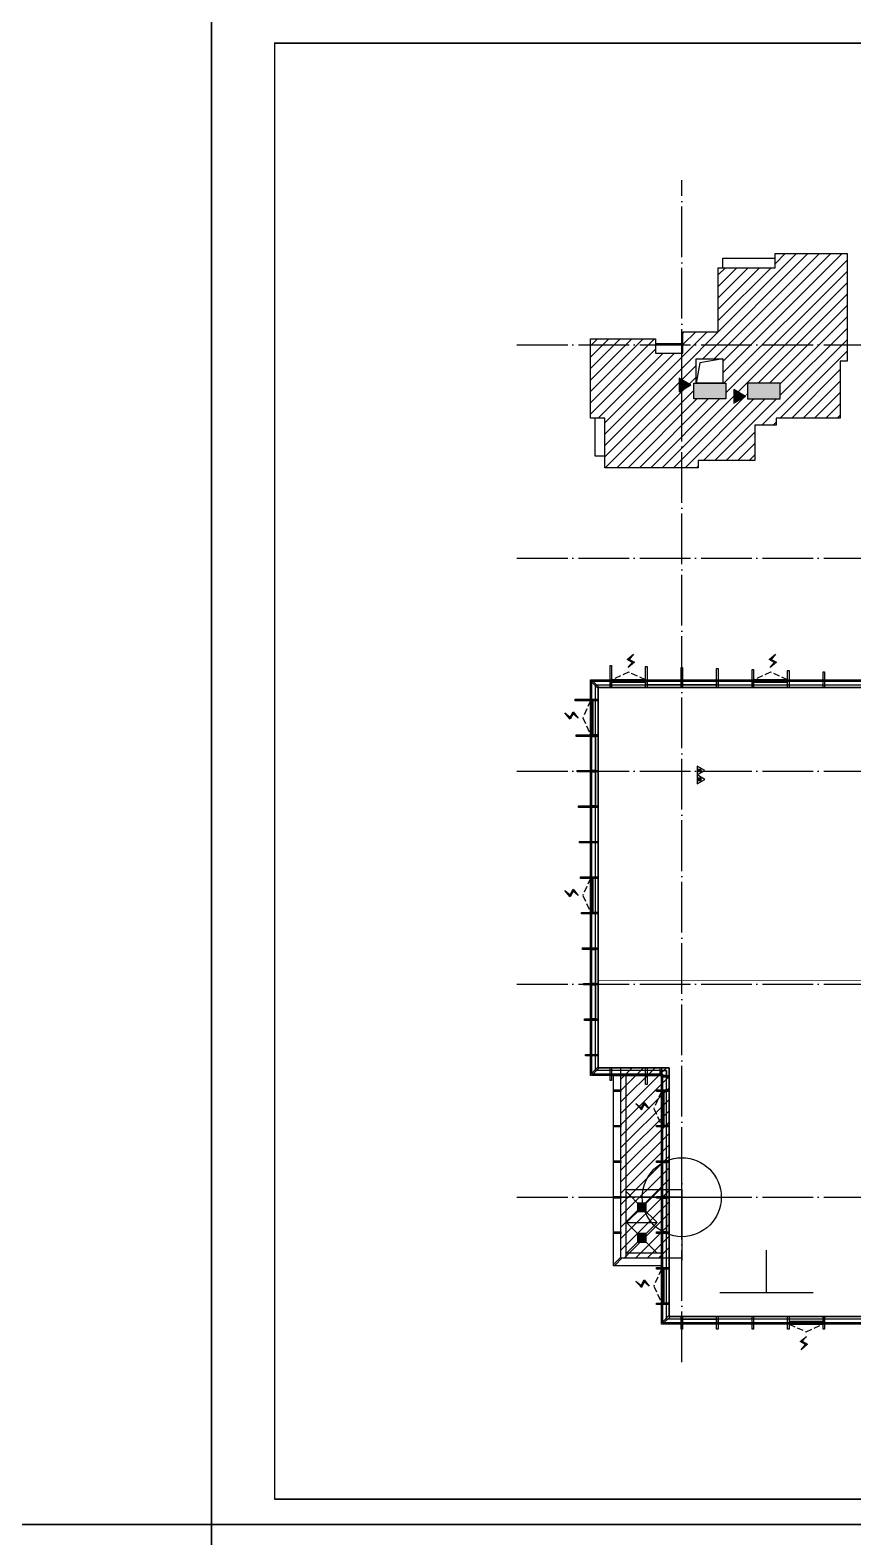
# Model space of a CAD drawing. Extents: x -186750 to 855523, y -12902 to 560425.
# Drawn here: x -25697 to 6745, y 46011 to 105411 of the extents above; entities that cross this region are included whole.
import ezdxf
from ezdxf.xclip import XClip

# ---------------------------------------------------------------- set-up
doc = ezdxf.new("R2010")
doc.units = 0
doc.header["$LTSCALE"] = 1000
doc.header["$MEASUREMENT"] = 0
doc.header["$XCLIPFRAME"] = 0
for name, pattern in [('10#楼幕墙$0$109-34 轴网$0$L1$0$$AUDIT_BAD_LTYPE1', [0]), ('10#楼幕墙$0$DASH', [0.35, 0.25, -0.1]), ('104-10 轴网$0$DOTE', [2.4200000000000004, 2, -0.2, 0.02, -0.2]), ('X-104 8#10#平面$0$109-34 轴网$0$L1$0$$AUDIT_BAD_LTYPE1', [0]), ('X-104 8#10#平面$0$DASH', [0.35, 0.25, -0.1])]:
    doc.linetypes.add(name, pattern=pattern)
for name, color, linetype, plot in [('10#楼幕墙$0$04-不打印_辅助线', 165, 'Continuous', False), ('10#楼幕墙$0$04-电动窗', 1, 'Continuous', False), ('X-104 8#10#平面$0$04-不打印_辅助线', 165, 'Continuous', False)]:
    doc.layers.add(name, color=color, linetype=linetype, plot=plot)
for name, color, linetype in [('10#楼幕墙$0$A-C_玻璃幕墙', 140, 'Continuous'), ('10#楼幕墙$0$A-C_窗b', 191, 'Continuous'), ('10#楼幕墙$0$A-O_屋面', 252, 'Continuous'), ('10#楼幕墙$1$A-TECH_结构', 21, 'Continuous'), ('104-10 轴网$0$A_AXIS-轴线', 252, '104-10 轴网$0$DOTE'), ('EQUIP_消防', 7, 'Continuous'), ('TWT_TEXT', 7, 'Continuous'), ('X-104 8#10#平面$0$05-填充_156', 156, 'Continuous'), ('X-104 8#10#平面$0$05-填充_天正', 26, 'Continuous'), ('X-104 8#10#平面$0$A-O_分水线', 127, 'Continuous'), ('X-104 8#10#平面$0$A-O_屋面', 201, 'Continuous'), ('X-104 8#10#平面$0$A-SUR_看线', 252, 'Continuous'), ('X-104 8#10#平面$0$A-TECH_结构', 252, 'Continuous'), ('X-104 8#10#平面$0$A_STR-砼柱', 51, 'Continuous'), ('X-104 8#10#平面$0$EH_石材', 116, 'Continuous')]:
    doc.layers.add(name, color=color, linetype=linetype)

# ---------------------------------------------------------------- blocks, each defined once
blk = doc.blocks.new('图框-A1')
for points, const_width in [([(5.684341886080801e-13, 0), (841.0000000000002, 0), (841.0000000000002, 594), (5.684341886080801e-13, 594)], 0.05), ([(765.9999999999966, 584), (25.00000000000045, 584), (25.00000000000045, 10), (766.0000000000002, 10)], 0.5)]:
    blk.add_lwpolyline(points, close=True, dxfattribs=dict(const_width=const_width))
at = {"const_width": 0.05}
blk.add_lwpolyline([(5.684341886080801e-13, 297), (2.000000000000568, 297)], dxfattribs=at)
blk = doc.blocks.new('104-8910 结构')
at = {"layer": 'Defpoints'}
blk.add_lwpolyline([(-19000, -118200), (61000, -118200.0000000002), (60999.99999999996, 41799.99999999983), (-19000, 41799.99999999996)], close=True, dxfattribs=at)
blk = doc.blocks.new('104-10 轴网')
at = {"layer": '104-10 轴网$0$A_AXIS-轴线', "linetype": '104-10 轴网$0$DOTE'}
for p, q in [((-5.093170329928398e-11, -6500.000000000015), (2.110027708113194e-10, 40100.00000000004)), ((8399.999999999949, -6500.000000000015), (8400.000000000211, 40100.00000000004)), ((16799.99999999992, -6500.000000000015), (16800.00000000021, 40100.00000000004)), ((25199.99999999992, -6500.000000000015), (25200.00000000021, 40100.00000000004)), ((33599.99999999995, -6500.000000000015), (33600.00000000021, 40100.00000000004)), ((41999.99999999995, -6500.000000000015), (42000.00000000021, 40100.00000000004)), ((120429.5977508623, 40099.99999999988), (120429.5977508621, -6500.000000000178)), ((128829.5977508623, 40099.99999999988), (128829.5977508621, -6500.000000000186)), ((137229.5977508624, 40099.99999999987), (137229.5977508621, -6500.000000000186)), ((145629.5977508624, 40099.99999999987), (145629.5977508621, -6500.000000000186)), ((154029.5977508624, 40099.99999999987), (154029.5977508621, -6500.000000000186)), ((162429.5977508624, 40099.99999999987), (162429.5977508621, -6500.000000000186)), ((-6500.000000000022, 33599.99999999999), (48500.00000000018, 33600.00000000004)), ((168929.5977508623, 33599.99999999987), (113929.5977508621, 33599.99999999983)), ((-6500.000000000022, 25199.99999999999), (48500.00000000018, 25200.00000000004)), ((168929.5977508623, 25199.99999999987), (113929.5977508621, 25199.99999999982)), ((-6500.000000000022, 16799.99999999999), (48500.00000000018, 16800.00000000004)), ((168929.5977508623, 16799.99999999987), (113929.5977508621, 16799.99999999982)), ((-6500.000000000022, 8399.999999999985), (48500.00000000018, 8400.000000000044)), ((168929.5977508623, 8399.999999999873), (113929.5977508621, 8399.999999999822)), ((-6500.000000000022, -1.477928890381008e-11), (48500.00000000018, 4.342837200965732e-11)), ((168929.5977508623, -1.2732925824821e-10), (113929.5977508621, -1.782609615474939e-10))]:
    blk.add_line(p, q, dxfattribs=at)
at = {"layer": 'Defpoints'}
for points in [[(-16049.99999999992, 45500.00000000001), (58050.00000000011, 45499.99999999999), (58050.00000000011, -11900.00000000001), (-16049.99999999998, -11899.99999999996)], [(104379.5977508624, 45500.00000000001), (178479.5977508625, 45499.99999999999), (178479.5977508625, -11900.00000000001), (104379.5977508624, -11899.99999999996)]]:
    blk.add_lwpolyline(points, close=True, dxfattribs=at)
blk = doc.blocks.new('X-104 8#10#平面$0$rhyseuyi')
at = {"layer": 'X-104 8#10#平面$0$04-不打印_辅助线', "linetype": 'X-104 8#10#平面$0$109-34 轴网$0$L1$0$$AUDIT_BAD_LTYPE1'}
h = blk.add_hatch(dxfattribs=at)
h.set_pattern_fill('ANSI31', color=256, scale=200)
h.set_pattern_definition([(45, (0, 0), (-224.5064030267288, 224.5064030267288), [])])
h.paths.add_polyline_path([(-2400.000000000087, 64499.99999402484), (-499.9999999999418, 64499.99999402484), (-499.9999999999418, 56999.99999995515), (-2400.000000000087, 56999.99999995515)])
blk.add_lwpolyline([(-2400.000000000146, 64499.99999402495), (-500, 64499.99999402495), (-500, 56999.99999995527), (-2400.000000000146, 56999.99999995527)], close=True, dxfattribs=at)
at = {"layer": 'X-104 8#10#平面$0$A-TECH_结构', "linetype": 'X-104 8#10#平面$0$109-34 轴网$0$L1$0$$AUDIT_BAD_LTYPE1'}
blk.add_lwpolyline([(-500, 64499.99998456433), (-500, 54700.00000000009), (17300, 54700.00000000009), (17300, 56100.00000000009), (28500, 56100.00000000009), (28500, 63100.00000000009), (34100, 63100.00000000009), (34100, 64500.00000000009), (45299.99999999999, 64500.00000000009), (45299.99999999999, 75700.00000000009), (46699.99999999999, 75700.00000000009), (46699.99999999999, 96300.00000000009), (33100, 96300.00000000009), (33100, 93500.00000000009), (21900, 93500.00000000009), (21900, 80900.00000000009), (14900.00000000029, 80900.00000000009), (14900.00000000419, 76699.99998604327), (8900.000000004307, 76699.99998604327), (8900.000000000407, 79500.0000000001), (-3300, 79500.00000000009), (-3300, 64499.9999985063)], close=True, dxfattribs=at)
blk.add_lwpolyline([(-500, 56999.99999995527), (-2400.000000000116, 56999.99999995527), (-2400.000000000146, 64499.99999402496)], dxfattribs=at)
blk = doc.blocks.new('10#楼幕墙$0$2')
at = {"linetype": '10#楼幕墙$0$109-34 轴网$0$L1$0$$AUDIT_BAD_LTYPE1'}
for points in [[(-199772.2420019889, 234015.7524743264), (-199772.2420019889, 236514.4760455291)], [(-199772.2420019889, 234015.7524743264), (-202270.9655731916, 234015.7524743264)], [(-199772.2420019889, 234015.7524743264), (-199772.2420019889, 231517.0289031237)], [(-199772.2420019889, 234015.7524743264), (-197273.5184307862, 234015.7524743264)]]:
    blk.add_lwpolyline(points, dxfattribs=at)
blk.add_circle((-199772.2420019889, 234015.7524743264), 1556.811371132266)
blk = doc.blocks.new('10#楼幕墙$0$ii')
blk.add_lwpolyline([(-1339.999257087533, -5.379672802519053e-05), (0.0007429124671034515, -5.379672802519053e-05), (0.0007429124671034515, -150.000053796728), (-1339.999257087533, -150.000053796728)], close=True)
blk = doc.blocks.new('10#楼幕墙$0$$TCHSYS$WIN2D')
for p, q in [((-0.5, 0.5), (0.5, 0.5)), ((-0.5, 0.5), (-0.4999999999999999, -0.5)), ((0.5, 0.5), (0.4999999999999998, -0.5)), ((0.5, 0.1666666666666666), (-0.5, 0.1666666666666666)), ((0.5, -0.1666666666666667), (-0.5, -0.1666666666666667)), ((-0.4999999999999999, -0.5), (0.5, -0.5))]:
    blk.add_line(p, q)
blk = doc.blocks.new('10#楼幕墙$0$开启扇')
at = {"layer": '10#楼幕墙$0$04-电动窗'}
h = blk.add_hatch(color=1, dxfattribs=at)
h.dxf.hatch_style = 1
h.paths.add_polyline_path([(680.5562354524154, 539.9632903847669), (509.7987490945379, 728.6290481947071), (726.3024437201093, 845.9672921814199), (478.2154791858056, 1065.595502953947), (646.9190324007068, 855.8806169162563), (430.4153377751354, 738.5423729295435)])
at = {"linetype": '10#楼幕墙$0$DASH'}
blk.add_lwpolyline([(0, 49.99999999714782), (670, 349.9999999971478), (1340, 49.99999999714782)], dxfattribs=at)
at = {"layer": '10#楼幕墙$0$04-电动窗', "color": 1}
blk.add_lwpolyline([(680.5562354524154, 539.9632903847669), (509.7987490945379, 728.6290481947071), (726.3024437201093, 845.9672921814199), (478.2154791858056, 1065.595502953947), (646.9190324007068, 855.8806169162563), (430.4153377751354, 738.5423729295435), (680.5562354524154, 539.9632903847669)], close=True, dxfattribs=at)
at = {"xscale": -1340, "yscale": 300, "zscale": 1340, "rotation": 180}
blk.add_blockref('10#楼幕墙$0$$TCHSYS$WIN2D', (670, -100), dxfattribs=at)
blk = doc.blocks.new('10#楼幕墙$0$A$C13E80662')
for points in [[(150.0005130732898, 150.2641038001748), (150.0005130732898, 200.2641038001238), (0.0005130732897669077, 200.2641038001238), (0.0005130732897669077, 0.2641038001238485), (150.0005130732898, 0.2641038001238485)], [(150.0005130732898, 0.2641038001747802), (200.0005130733043, 0.2641038001747802), (200.0005130733043, 150.2641038001748), (150.0005130732898, 150.2641038001748)]]:
    blk.add_lwpolyline(points)
blk = doc.blocks.new('10#楼幕墙')
at = {"layer": '10#楼幕墙$0$04-不打印_辅助线'}
for points in [[(-18549.99999999994, 46500.00000000001), (65550.00000000006, 46500.00000000001), (65550.00000000006, 105900), (-18549.99999999994, 105900)], [(-18549.99999999994, -12899.99999999999), (65550.00000000006, -12899.99999999999), (65550.00000000006, 46500.00000000001), (-18549.99999999994, 46500.00000000001)]]:
    blk.add_lwpolyline(points, close=True, dxfattribs=at)
at = {"layer": '10#楼幕墙$0$A-C_玻璃幕墙'}
for points in [[(45600.00000000006, 64200.00000000003), (34400.00000000006, 64200.00000000003), (34400.00000000006, 62800.00000000003), (28800.00000000006, 62800.00000000003), (28800.00000000006, 55800.00000000001), (17600.00000000006, 55800.00000000001), (17600.00000000006, 54400.00000000001), (-799.9999999999418, 54400.00000000001), (-799.9999999999418, 64200.00000000003), (-3599.999999999942, 64200.00000000003), (-3599.999999999942, 79800.00000000003), (9200.000000000058, 79800.00000000003), (9200.000000000058, 77000.00000000003), (14600.00000000006, 77000.00000000003), (14600.00000000006, 81200.00000000003), (21600.00000000006, 81200.00000000003), (21600.00000000006, 93800.00000000003), (32800.00000000006, 93800.00000000003), (32800.00000000006, 96600.00000000003), (47000.00000000006, 96600.00000000003), (47000.00000000006, 75400.00000000003), (45600.00000000006, 75400.00000000003)], [(45550.00000000006, 64250.00000000003), (34350.00000000006, 64250.00000000003), (34350.00000000006, 62850.00000000003), (28750.00000000006, 62850.00000000003), (28750.00000000006, 55850.00000000001), (17550.00000000006, 55850.00000000001), (17550.00000000006, 54450.00000000001), (-749.9999999999418, 54450.00000000001), (-749.9999999999418, 64250.00000000003), (-3549.999999999942, 64250.00000000003), (-3549.999999999942, 79750.00000000003), (9150.000000000058, 79750.00000000003), (9150.000000000058, 76950.00000000003), (14650.00000000006, 76950.00000000003), (14650.00000000006, 81150.00000000003), (21650.00000000006, 81150.00000000003), (21650.00000000006, 93750.00000000003), (32850.00000000006, 93750.00000000003), (32850.00000000006, 96550.00000000003), (46950.00000000006, 96550.00000000003), (46950.00000000006, 75450.00000000003), (45550.00000000006, 75450.00000000003)], [(45400.00000000006, 64400.00000000003), (34200.00000000006, 64400.00000000003), (34200.00000000006, 63000.00000000003), (28600.00000000006, 63000.00000000003), (28600.00000000006, 56000.00000000001), (17400.00000000006, 56000.00000000001), (17400.00000000006, 54600.00000000001), (-599.9999999999418, 54600.00000000001), (-599.9999999999418, 64400.00000000003), (-3399.999999999942, 64400.00000000003), (-3399.999999999942, 79600.00000000003), (9000.000000000058, 79600.00000000003), (9000.000000000058, 76800.00000000003), (14800.00000000006, 76800.00000000003), (14800.00000000006, 81000.00000000003), (21800.00000000006, 81000.00000000003), (21800.00000000006, 93600.00000000003), (33000.00000000006, 93600.00000000003), (33000.00000000006, 96400.00000000003), (46800.00000000006, 96400.00000000003), (46800.00000000006, 75600.00000000003), (45400.00000000006, 75600.00000000003)], [(-2770, 79499.9999860558), (-2830, 79499.9999860558), (-2829.999999999942, 80359.99998604451), (-2769.999999999942, 80359.99998604451)], [(-1370, 79499.9999860558), (-1430, 79499.9999860558), (-1429.999999999942, 80319.99998604451), (-1369.999999999942, 80319.99998604451)], [(30, 79499.9999860558), (-30, 79499.9999860558), (-29.99999999976717, 80279.99998604451), (30.00000000023283, 80279.99998604451)], [(1430, 79499.9999860558), (1370, 79499.9999860558), (1370.000000000058, 80239.99998604451), (1430.000000000058, 80239.99998604451)], [(2830, 79499.9999860558), (2770, 79499.9999860558), (2770, 80199.99998604445), (2830, 80199.99998604445)], [(-3571.213203435531, 79728.78679656444), (-3528.786796564294, 79771.21320343562), (-3278.786796564294, 79521.21320343562), (-3321.213203435473, 79478.78679656444)], [(4230, 79499.9999860558), (4170, 79499.9999860558), (4170.000000000058, 80159.9999860444), (4230.000000000058, 80159.9999860444)], [(5630, 79499.9999860558), (5570, 79499.9999860558), (5570, 80119.99998604445), (5630, 80119.99998604445)], [(-3299.999999998021, 79029.99998604346), (-3299.999999998021, 78969.99998604346), (-4199.9999999961, 78969.99998604346), (-4199.9999999961, 79029.99998604346)], [(-3299.999999998021, 77629.99998604346), (-3299.999999998021, 77569.99998604346), (-4159.9999999961, 77569.99998604346), (-4159.9999999961, 77629.99998604346)], [(-3299.999999998021, 76229.99998604346), (-3299.999999998021, 76169.99998604346), (-4119.9999999961, 76169.99998604346), (-4119.9999999961, 76229.99998604346)], [(-3299.999999998021, 74829.99998604346), (-3299.999999998021, 74769.99998604346), (-4079.9999999961, 74769.99998606826), (-4079.9999999961, 74829.99998606826)], [(-3299.999999998021, 73429.99998604346), (-3299.999999998021, 73369.99998604346), (-4039.999999996158, 73369.99998604346), (-4039.999999996158, 73429.99998604346)], [(-3299.999999998021, 72029.99998604346), (-3299.999999998021, 71969.99998604346), (-3999.999999996158, 71969.9999860682), (-3999.999999996158, 72029.9999860682)], [(-3299.999999998021, 70629.99998604346), (-3299.999999998021, 70569.99998604346), (-3959.999999996158, 70569.9999860682), (-3959.999999996158, 70629.9999860682)], [(-3299.999999998021, 69229.99998604346), (-3299.999999998021, 69169.99998604346), (-3919.999999996158, 69169.99998604346), (-3919.999999996158, 69229.99998604346)], [(-3299.999999998021, 67829.99998604346), (-3299.999999998021, 67769.99998604346), (-3879.999999996158, 67769.99998604346), (-3879.999999996158, 67829.99998604346)], [(-3299.999999996158, 66429.99998606814), (-3299.999999996158, 66369.99998606814), (-3839.999999996217, 66369.9999860682), (-3839.999999996217, 66429.9999860682)], [(-3299.999999996217, 65029.9999860682), (-3299.999999996217, 64969.9999860682), (-3799.999999996217, 64969.9999860682), (-3799.999999996217, 65029.9999860682)], [(-3278.868567902187, 64478.86858185913), (-3321.294974773424, 64521.29498873031), (-3550.081771337835, 64292.50819216584), (-3507.655364466656, 64250.08178529466)], [(-2769.999999691383, 63999.99998605807), (-2829.999999691383, 63999.99998605807), (-2829.999999843247, 64499.99998605569), (-2769.999999843247, 64499.99998605569)], [(-1369.999999843247, 63849.99998605801), (-1429.999999843247, 63849.99998605801), (-1429.999999843247, 64499.99998605569), (-1369.999999843247, 64499.99998605569)], [(-799.9999999999345, 64200.00000000003), (-859.9999999999636, 64200.00000000006), (-859.9999999999345, 64500.00000000006), (-799.9999999999345, 64500.00000000009)], [(-799.9999999999636, 64140), (-799.9999999999345, 64200.00000000003), (-499.9999999999347, 64200), (-499.9999999999347, 64140)], [(-2399.999999995984, 63629.99998604335), (-2399.999999995984, 63569.99998604335), (-2699.999999995402, 63569.99998604335), (-2699.999999995402, 63629.99998604335)], [(-499.9999999950523, 63629.99998604335), (-499.9999999950523, 63569.99998604335), (-999.9999999959837, 63569.99998604335), (-999.9999999959837, 63629.99998604335)], [(-2399.999999995984, 62229.99998604335), (-2399.999999995984, 62169.99998604335), (-2699.999999995402, 62169.99998604335), (-2699.999999995402, 62229.99998604335)], [(-499.9999999950523, 62229.99998604335), (-499.9999999950523, 62169.99998604335), (-999.9999999959837, 62169.99998604247), (-999.9999999959837, 62229.99998604247)], [(-2399.999999995984, 60829.99998604335), (-2399.999999995984, 60769.99998604335), (-2699.999999995402, 60769.99998604335), (-2699.999999995402, 60829.99998604335)], [(-499.9999999950523, 60829.99998604335), (-499.9999999950523, 60769.99998604335), (-999.9999999959837, 60769.99998604253), (-999.9999999959837, 60829.99998604253)], [(-2399.999999995984, 59429.99998604335), (-2399.999999995984, 59369.99998604335), (-2699.999999995402, 59369.99998604335), (-2699.999999995402, 59429.99998604335)], [(-499.9999999950523, 59429.99998604335), (-499.9999999950523, 59369.99998604335), (-999.9999999959837, 59369.99998604253), (-999.9999999959837, 59429.99998604253)], [(-2399.999999995984, 58029.99998604335), (-2399.999999995984, 57969.99998604335), (-2699.999999995402, 57969.99998604335), (-2699.999999995402, 58029.99998604335)], [(-499.9999999950523, 58029.99998604335), (-499.9999999950523, 57969.99998604335), (-999.9999999959837, 57969.99998604253), (-999.9999999959837, 58029.99998604253)], [(-2650, 56792.42640687119), (-2607.573593128764, 56750.00000000001), (-2378.786796564353, 56978.78679656443), (-2421.213203435531, 57021.2132034356)], [(-499.9999999950523, 56629.99998604335), (-499.9999999950523, 56569.99998604335), (-999.9999999960419, 56569.99998604335), (-999.9999999960419, 56629.99998604335)], [(-499.9999999950523, 55229.99998604335), (-499.9999999950523, 55169.99998604335), (-999.9999999960419, 55169.99998604335), (-999.9999999960419, 55229.99998604335)], [(-478.8685679021874, 54678.86858185913), (-521.2949747734237, 54721.29498873031), (-750.0817713378347, 54492.50819216584), (-707.6553644666565, 54450.08178529466)], [(30.00000000419095, 54199.9999860434), (-29.99999999580905, 54199.9999860434), (-29.99999999580905, 54699.99998604451), (30.00000000419095, 54699.99998604451)], [(1430.000000004191, 54199.9999860434), (1370.000000004191, 54199.9999860434), (1370.000000004191, 54699.99998604451), (1430.000000004191, 54699.99998604451)], [(2830.000000004191, 54199.9999860434), (2770.000000004191, 54199.9999860434), (2770.000000004191, 54699.99998604451), (2830.000000004191, 54699.99998604451)], [(4230.000000004191, 54199.9999860434), (4170.000000004191, 54199.9999860434), (4170.000000004191, 54699.99998604451), (4230.000000004191, 54699.99998604451)], [(5630.000000004191, 54199.9999860434), (5570.000000004191, 54199.9999860434), (5570.000000004191, 54699.99998604451), (5630.000000004191, 54699.99998604451)]]:
    blk.add_lwpolyline(points, close=True, dxfattribs=at)
at = {"layer": '10#楼幕墙$0$A-O_屋面'}
for points in [[(-799.9999999961001, 56699.99998604345), (-2699.999999995867, 56699.99998604345), (-2699.99999984313, 64199.99998605813)], [(-799.9999999961001, 56999.99998604345), (-2399.999999995867, 56999.99998604345), (-2399.99999984313, 64199.99998605813)], [(-799.9999999961001, 57199.99998604345), (-2199.999999995362, 57199.99998604345), (-2199.99999984313, 64199.99998605763)]]:
    blk.add_lwpolyline(points, dxfattribs=at)
at = {"layer": '10#楼幕墙$1$A-TECH_结构'}
blk.add_lwpolyline([(45300.00000000006, 64500.00000000003), (34100.00000000006, 64500.00000000003), (34100.00000000006, 63100.00000000003), (28500.00000000006, 63100.00000000003), (28500.00000000006, 56100.00000000001), (17300.00000000006, 56100.00000000001), (17300.00000000006, 54700.00000000001), (-499.9999999999418, 54700.00000000001), (-499.9999999999418, 64500.00000000003), (-3299.999999999942, 64500.00000000003), (-3299.999999999942, 79500.00000000003), (8900.000000000058, 79500.00000000003), (8900.000000000058, 76700.00000000003), (14900.00000000006, 76700.00000000003), (14900.00000000006, 80900.00000000003), (21900.00000000006, 80900.00000000003), (21900.00000000006, 93500.00000000003), (33100.00000000006, 93500.00000000003), (33100.00000000006, 96300.00000000003), (46700.00000000006, 96300.00000000003), (46700.00000000006, 75700.00000000003), (45300.00000000006, 75700.00000000003)], close=True, dxfattribs=at)
at = {"layer": '10#楼幕墙$0$04-不打印_辅助线'}
blk.add_blockref('10#楼幕墙$0$2', (199772.242001989, -174615.7524743264), dxfattribs=at)
at = {"layer": '10#楼幕墙$0$A-C_玻璃幕墙', "linetype": '10#楼幕墙$0$109-34 轴网$0$L1$0$$AUDIT_BAD_LTYPE1', "xscale": -1}
for p in [(-1430, 79749.99998605213), (4170.000000000058, 79749.99998605173)]:
    blk.add_blockref('10#楼幕墙$0$开启扇', p, dxfattribs=at)
at = {"layer": '10#楼幕墙$0$A-C_玻璃幕墙'}
for p in [(-30.00000000005821, 79749.99998605173), (1369.999999999942, 79749.99998605173)]:
    blk.add_blockref('10#楼幕墙$0$ii', p, dxfattribs=at)
at = {"layer": '10#楼幕墙$0$A-C_玻璃幕墙', "linetype": '10#楼幕墙$0$109-34 轴网$0$L1$0$$AUDIT_BAD_LTYPE1', "xscale": -1, "rotation": 90}
for p in [(-3549.999999998021, 78969.99998604346), (-750.0000001209555, 63569.99998603869), (-750.0000001209555, 56569.99998604335)]:
    blk.add_blockref('10#楼幕墙$0$开启扇', p, dxfattribs=at)
at = {"layer": '10#楼幕墙$0$A-C_玻璃幕墙'}
for p, rotation in [((-3549.999999995984, 77569.9999860434), 90), ((-3549.999999995984, 76169.9999860434), 90), ((-3549.999999995984, 69169.9999860434), 90), ((-3550.000000115018, 67769.9999860434), 90), ((-749.9999999960419, 60769.99998604335), 90), ((-749.9999999960419, 59369.99998604335), 90), ((30.00000000413274, 54449.99998604352), 180)]:
    blk.add_blockref('10#楼幕墙$0$ii', p, dxfattribs=dict(at, rotation=rotation))
at = {"layer": '10#楼幕墙$0$A-C_玻璃幕墙', "xscale": -1, "rotation": 90}
blk.add_blockref('10#楼幕墙$0$A$C13E80662', (-599.735896199818, 64400.00051307332), dxfattribs=at)
at = {"layer": '10#楼幕墙$0$A-C_窗b', "color": 4, "linetype": '10#楼幕墙$0$109-34 轴网$0$L1$0$$AUDIT_BAD_LTYPE1', "xscale": -1}
for p, rotation in [((-3550.00000004546, 71969.99998605231), 90), ((4230.000000004191, 54449.99998604346), 180)]:
    blk.add_blockref('10#楼幕墙$0$开启扇', p, dxfattribs=dict(at, rotation=rotation))
blk = doc.blocks.new('X-104 8#10#平面$0$jtkjuyriuy')
h = blk.add_hatch()
h.set_pattern_fill('ANSI31', color=8, scale=30, angle=45)
h.set_pattern_definition([(90, (0, 0), (-47.625, 1.06581410364015e-14), [])])
h.paths.add_polyline_path([(-138, 138), (138, 138), (138, -138), (-138, -138)])
for points in [[(-168, 168), (168, 168), (168, -168), (-168, -168)], [(-138, 138), (138, 138), (138, -138), (-138, -138)]]:
    blk.add_lwpolyline(points, close=True)
at = {"layer": 'X-104 8#10#平面$0$04-不打印_辅助线'}
for p, q in [((-168, 0), (168, 0)), ((0, 168), (0, -168))]:
    blk.add_line(p, q, dxfattribs=at)
blk = doc.blocks.new('X-104 8#10#平面$0$gfdsaewqe')
h = blk.add_hatch(color=4)
h.dxf.hatch_style = 1
h.paths.add_polyline_path([(0, 0), (-2071.784875869751, 1196.145555734634), (-2071.784875869751, -1196.145555734634)])
at = {"color": 4}
blk.add_lwpolyline([(0, 0), (-2071.784875869751, 1196.145555734634), (-2071.784875869751, -1196.145555734634)], close=True, dxfattribs=at)
blk = doc.blocks.new('X-104 8#10#平面')
at = {"layer": 'X-104 8#10#平面$0$05-填充_156'}
h = blk.add_hatch(dxfattribs=at)
h.set_pattern_fill('ANSI31', color=256, scale=200)
h.set_pattern_definition([(45, (-53834.58057378809, 172943.1027075262), (-224.5064030267288, 224.5064030267288), [])])
h.paths.add_polyline_path([(6519.999999973468, 93519.99998611126), (6519.99999997333, 96599.99998612826), (3679.999999973905, 96599.99998612823), (3679.999999973905, 96039.99998611126), (1439.999999973446, 96039.99998611126), (1439.999999973446, 93519.99998611123), (39.99999997344639, 93519.99998611126), (39.99999997344639, 92679.99998611123), (-1040.000000026554, 92679.99998611126), (-1040.000000026554, 93239.99998611373), (-3600.000000026554, 93239.99998611373), (-3599.999999996016, 90119.9999861142), (-3039.999999996038, 90119.9999861142), (-3040.000000026583, 88159.99998611129), (639.9999999734246, 88159.99998611126), (639.9999999734246, 88439.99998611126), (2879.999999973425, 88439.99998611126), (2879.999999973425, 89839.99998611126), (3719.999999987271, 89839.99998611126), (3719.999999987271, 90119.99998611126), (6239.999999967698, 90119.99998610462), (6239.99999996772, 92359.99998611123), (6519.999999973468, 92359.99998611123)])
h.paths.add_polyline_path([(1620.00002962397, 92450.00020449125), (1620.00002962397, 91489.99999047942), (1729.999999972202, 91489.99999047942), (1729.999999972202, 90869.99999047843), (479.9999999732718, 90869.99999047843), (479.9999999732718, 91489.99999047942), (559.9999999735992, 91489.99999047942), (559.9999999735992, 92450.00020449125)], flags=16)
h.paths.add_polyline_path([(2589.999995283328, 91489.99999047843), (3880.00000048953, 91489.99999047843), (3880.00000048953, 90869.99998636842), (2589.999995283328, 90869.99998636842)], flags=16)
h.paths.add_polyline_path([(2525.719383613206, 91212.49223797719), (2554.383931243912, 90944.55563349264), (2525.719383613206, 90676.61902900808)], flags=16)
h.paths.add_polyline_path([(392.7097377219507, 91397.42792768251), (392.7097377219507, 91129.49132319796), (392.7097377219507, 91665.36453216706)], flags=16)
at = {"layer": 'X-104 8#10#平面$0$05-填充_天正'}
h = blk.add_hatch(color=256, dxfattribs=at)
h.dxf.hatch_style = 1
h.paths.add_polyline_path([(479.9999999732718, 91489.99999047942), (1729.999999972202, 91489.99999047942), (1729.999999972202, 90869.99999047843), (479.9999999732718, 90869.99999047843)])
h = blk.add_hatch(color=256, dxfattribs=at)
h.dxf.hatch_style = 1
h.paths.add_polyline_path([(2589.999995283328, 90869.99998636842), (3880.00000048953, 90869.99998636842), (3880.00000048953, 91489.99999047843), (2589.999995283328, 91489.99999047843)])
at = {"linetype": 'X-104 8#10#平面$0$109-34 轴网$0$L1$0$$AUDIT_BAD_LTYPE1'}
for points in [[(65550, 105900), (65550, 46500.00000000003), (-18550.00000000001, 46500.00000000006), (-18550.00000000001, 105900)], [(65550, 46500.00000000003), (65550, -12899.99999999997), (-18550.00000000001, -12899.99999999994), (-18550.00000000001, 46500.00000000003)]]:
    blk.add_lwpolyline(points, close=True, dxfattribs=at)
at = {"layer": 'X-104 8#10#平面$0$04-不打印_辅助线'}
for points in [[(-102649.9999999999, 46500.00000000003), (-18549.99999999996, 46500.00000000003), (-18549.99999999996, 105900), (-102649.9999999999, 105900)], [(-2699.9999999959, 56699.99998604342), (-2699.99999984321, 64199.99998605803), (-799.9999998434432, 64199.99998605803), (-799.9999999961328, 56699.99998604342)], [(-102649.9999999999, -12899.99999999997), (-18549.99999999996, -12899.99999999997), (-18549.99999999996, 46500.00000000003), (-102649.9999999999, 46500.00000000003)]]:
    blk.add_lwpolyline(points, close=True, dxfattribs=at)
at = {"layer": 'X-104 8#10#平面$0$04-不打印_辅助线', "linetype": 'X-104 8#10#平面$0$109-34 轴网$0$L1$0$$AUDIT_BAD_LTYPE1'}
blk.add_lwpolyline([(-2199.999999999571, 59699.99997209985), (-9.094947017729282e-11, 59699.99997209985), (-9.094947017729282e-11, 57000.00000000006), (-2199.999999999571, 57000.00000000006)], close=True, dxfattribs=at)
at = {"layer": 'X-104 8#10#平面$0$A-O_分水线'}
for p, q in [((-1576.89863821683, 59000.00000000007), (-2199.999999942665, 59623.10136172595)), ((-1576.898638216888, 59000.00000000013), (-799.9999999999418, 59776.89863821708)), ((-2176.898638216859, 58400.00000000015), (-976.8986382168878, 58400.00000000015))]:
    blk.add_line(p, q, dxfattribs=at)
for points in [[(-1576.89863821683, 59000.00000000019), (-2176.898638216859, 58400.00000000015), (-1576.89863821683, 57800.00000000007)], [(-1576.89863821683, 59000.00000000007), (-976.8986382168878, 58400.00000000015), (-1576.898638216888, 57800.00000000013)], [(-1576.89863821683, 57800.00000000019), (-2176.89863821795, 57199.99999999904)], [(-1576.89863821683, 57800.00000000007), (-976.8986382157964, 57199.99999999904)]]:
    blk.add_lwpolyline(points, dxfattribs=at)
at = {"layer": 'X-104 8#10#平面$0$A-O_屋面'}
for points in [[(1619.999995523827, 96039.99998611126), (1619.999999973308, 96419.99998611114), (3679.999999739721, 96419.99998611114)], [(-1040.000000027187, 93059.99998611127), (39.99999997342456, 93059.99998611127)], [(1620.00002962397, 92450.00020449125), (716.3544187392108, 92294.8595084385), (560.0000296253675, 91490.0002116488)], [(-3040.000000026575, 88619.99998611127), (-3420.000000026546, 88619.99998611127), (-3419.999999996016, 90119.9999861142)], [(-799.9999999961328, 56699.99998604342), (-2699.9999999959, 56699.99998604342), (-2699.99999984321, 64199.99998605803)], [(-799.9999999961328, 56999.99998604342), (-2399.9999999959, 56999.99998604342), (-2399.99999984321, 64199.99998605803)]]:
    blk.add_lwpolyline(points, dxfattribs=at)
at = {"layer": 'X-104 8#10#平面$0$A-SUR_看线', "linetype": 'X-104 8#10#平面$0$DASH', "ltscale": 2, "const_width": 30}
blk.add_lwpolyline([(14699.99999996984, 67950.00000787913), (-3299.999999997537, 67949.99999392261)], dxfattribs=at)
at = {"layer": 'X-104 8#10#平面$0$A_STR-砼柱'}
for points in [[(6239.999999967698, 90119.99998610462), (3719.999999987271, 90119.99998611126), (3719.999999987271, 89839.99998611126), (2879.999999973425, 89839.99998611126), (2879.999999973425, 88439.99998611126), (639.9999999734246, 88439.99998611126), (639.9999999734246, 88159.99998611126), (-3040.000000026583, 88159.99998611129), (-3039.999999996038, 90119.9999861142), (-3599.999999996016, 90119.9999861142), (-3600.000000026554, 93239.99998611373), (-1040.000000026554, 93239.99998611373), (-1040.000000026554, 92679.99998611126), (39.99999997344639, 92679.99998611123), (39.99999997344639, 93519.99998611126), (1439.999999973446, 93519.99998611123), (1439.999999973446, 96039.99998611126), (3679.999999973905, 96039.99998611126), (3679.999999973905, 96599.99998612823), (6519.99999997333, 96599.99998612826), (6519.99999997333, 93519.99998611126), (6519.999999973468, 93519.99998611126), (6519.999999973468, 92359.99998611123), (6239.99999996772, 92359.99998611123)], [(560.0000296253675, 92450.00020449125), (1620.00002962397, 92450.00020449125), (1620.00002962397, 91490.0002116488), (560.0000296253675, 91490.0002116488)], [(479.9999999732718, 91489.99999047942), (1729.999999972202, 91489.99999047942), (1729.999999972202, 90869.99999047843), (479.9999999732718, 90869.99999047843)], [(2589.999995283328, 90869.99998636842), (3880.00000048953, 90869.99998636842), (3880.00000048953, 91489.99999047843), (2589.999995283328, 91489.99999047843)]]:
    blk.add_lwpolyline(points, close=True, dxfattribs=at)
at = {"layer": 'X-104 8#10#平面$0$EH_石材', "linetype": 'X-104 8#10#平面$0$109-34 轴网$0$L1$0$$AUDIT_BAD_LTYPE1'}
for p, q in [((3339.749999999941, 55647.49999999997), (3339.74999999994, 57314.99999999997)), ((1494.999999999941, 55647.49999999997), (5184.499999999941, 55647.49999999998))]:
    blk.add_line(p, q, dxfattribs=at)
at = {"linetype": 'X-104 8#10#平面$0$109-34 轴网$0$L1$0$$AUDIT_BAD_LTYPE1'}
ref = blk.add_blockref('10#楼幕墙', (0, 0), dxfattribs=at)
XClip(ref).set_block_clipping_path([(-18549.99999999996, -12899.99999999999), (65550.00000000006, 343500.0000000001)])
at = {"xscale": 100, "yscale": 100, "zscale": 100}
for p in [(-18550.00000000001, 46500.00000000006), (-18550.00000000001, -12899.99999999994)]:
    blk.add_blockref('图框-A1', p, dxfattribs=at)
at = {"linetype": 'X-104 8#10#平面$0$109-34 轴网$0$L1$0$$AUDIT_BAD_LTYPE1'}
ref = blk.add_blockref('104-8910 结构', (-130.000000000302, 165700.0000000001), dxfattribs=at)
XClip(ref).set_block_clipping_path([(-15919.999999999709, -118200.00000000015), (58180.00000000029, -60800.00000000007)])
ref = blk.add_blockref('104-10 轴网', (1.455191522836685e-11, 59400.00000000001))
XClip(ref).set_block_clipping_path([(-16049.999999999925, -11899.999999999949), (58049.99999999998, 45500.000000000095)])
at = {"color": 6, "xscale": 0.224, "yscale": 0.224, "zscale": 0.224}
for p in [(355.7280481465932, 91423.4912032524), (2517.402241668555, 90970.61890906253)]:
    blk.add_blockref('X-104 8#10#平面$0$gfdsaewqe', p, dxfattribs=at)
at = {"layer": 'X-104 8#10#平面$0$A-O_分水线', "xscale": -1}
for p in [(-1576.89863821683, 59000.00000000001), (-1576.89863821683, 57800.00000000001)]:
    blk.add_blockref('X-104 8#10#平面$0$jtkjuyriuy', p, dxfattribs=at)
at = {"layer": 'X-104 8#10#平面$0$A-TECH_结构', "linetype": 'X-104 8#10#平面$0$109-34 轴网$0$L1$0$$AUDIT_BAD_LTYPE1'}
blk.add_blockref('X-104 8#10#平面$0$rhyseuyi', (5.820766091346741e-11, -1.164153218269348e-10), dxfattribs=at)
blk = doc.blocks.new('$TWTSYS$00000546')
h = blk.add_hatch()
h.set_pattern_fill('ANSI31', color=256, scale=200, style=0)
h.set_pattern_definition([(45, (-38543.80223862439, -6670.830405693208), (-17.67766952966369, 17.67766952966369), [])])
h.paths.add_polyline_path([(-64.92232553117356, 173.7449990885525), (64.922325531159, 173.7449990885525), (64.922325531159, 43.90034802621994), (-64.92232553117356, 43.90034802621994)])
for points in [[(0, 343.6163707387423), (-198.3870041439732, 0), (198.3870041439732, 0)], [(-64.92232553117356, 173.7449990885525), (64.922325531159, 173.7449990885525), (64.922325531159, 43.90034802621994), (-64.92232553117356, 43.90034802621994)]]:
    blk.add_lwpolyline(points, close=True)
blk = doc.blocks.new('灭火器1')
at = {"layer": 'EQUIP_消防', "xscale": 0.88, "yscale": 0.88, "zscale": 0.88, "rotation": 270}
for p in [(283401.6493893405, 14625.69975781103), (283401.6493893405, 14276.53863051755)]:
    blk.add_blockref('$TWTSYS$00000546', p, dxfattribs=at)

msp = doc.modelspace()

# ---------------------------------------------------------------- linework, layer by layer
for points in [[(-18549.99999999994, 46500.00000000007), (65550.00000000001, 46500.00000000007), (65550.00000000001, 105900.0000000001), (-18549.99999999994, 105900.0000000001)], [(-18549.99999999994, -12899.99999999999), (65550.00000000001, -12899.99999999999), (65550.00000000001, 46500.00000000001), (-18549.99999999994, 46500.00000000001)]]:
    msp.add_lwpolyline(points, close=True)

# ---------------------------------------------------------------- block references
msp.add_blockref('X-104 8#10#平面', (0, 0))
at = {"layer": 'TWT_TEXT', "linetype": 'ByBlock'}
msp.add_blockref('灭火器1', (-282801.6493893405, 61598.88080583674), dxfattribs=at)

doc.saveas('drawing.dxf')
